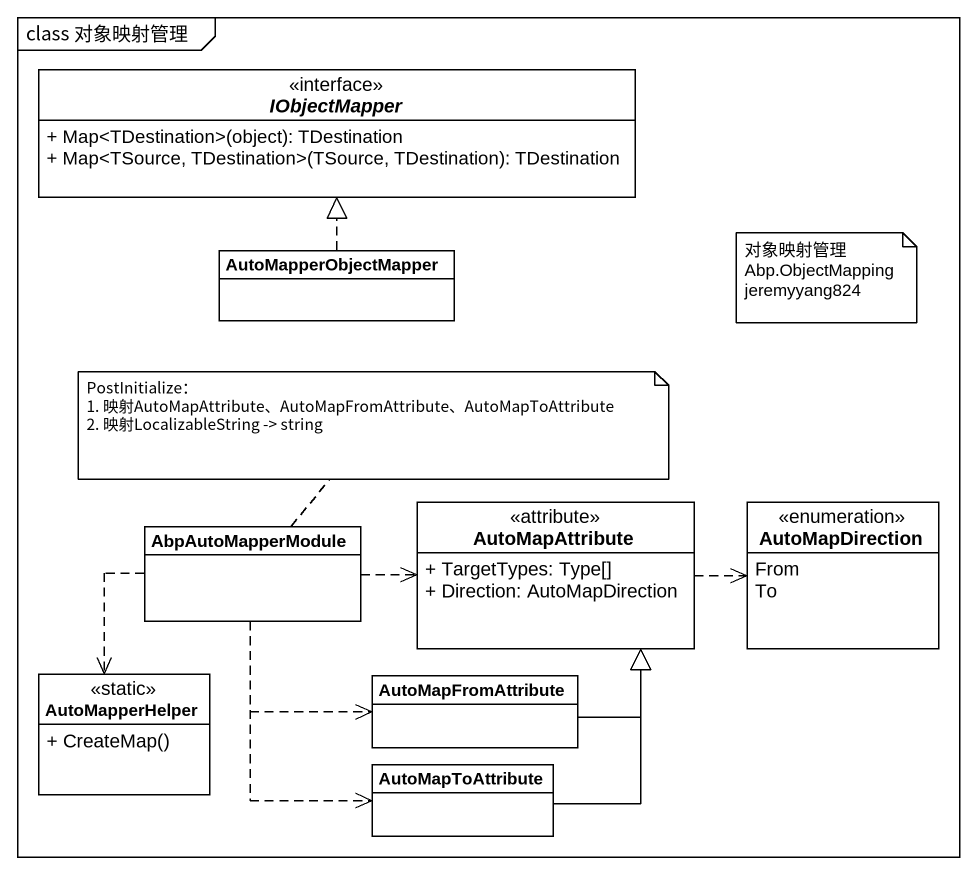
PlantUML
@startuml
mainframe class 对象映射管理
hide circle
hide empty members
skinparam classAttributeIconSize 0
interface IObjectMapper {
  + Map<TDestination>(object): TDestination
  + Map<TSource, TDestination>(TSource, TDestination): TDestination
}
class AutoMapperObjectMapper
class AbpAutoMapperModule
class AutoMapAttribute <<attribute>> {
  + TargetTypes: Type[]
  + Direction: AutoMapDirection
}
enum AutoMapDirection {
  From
  To
}
class AutoMapperHelper <<static>> {
  + CreateMap()
}
class AutoMapFromAttribute
class AutoMapToAttribute
AutoMapperObjectMapper .up.|> IObjectMapper
AbpAutoMapperModule .right.> AutoMapAttribute
AbpAutoMapperModule ..> AutoMapperHelper
AbpAutoMapperModule ..> AutoMapFromAttribute
AbpAutoMapperModule ..> AutoMapToAttribute
AutoMapAttribute .right.> AutoMapDirection
AutoMapFromAttribute -up-|> AutoMapAttribute
AutoMapToAttribute -up-|> AutoMapAttribute
note as N1
  对象映射管理
  Abp.ObjectMapping
  jeremyyang824
end note
note top of AbpAutoMapperModule
  PostInitialize：
  1. 映射AutoMapAttribute、AutoMapFromAttribute、AutoMapToAttribute
  2. 映射LocalizableString -> string
end note
@enduml
